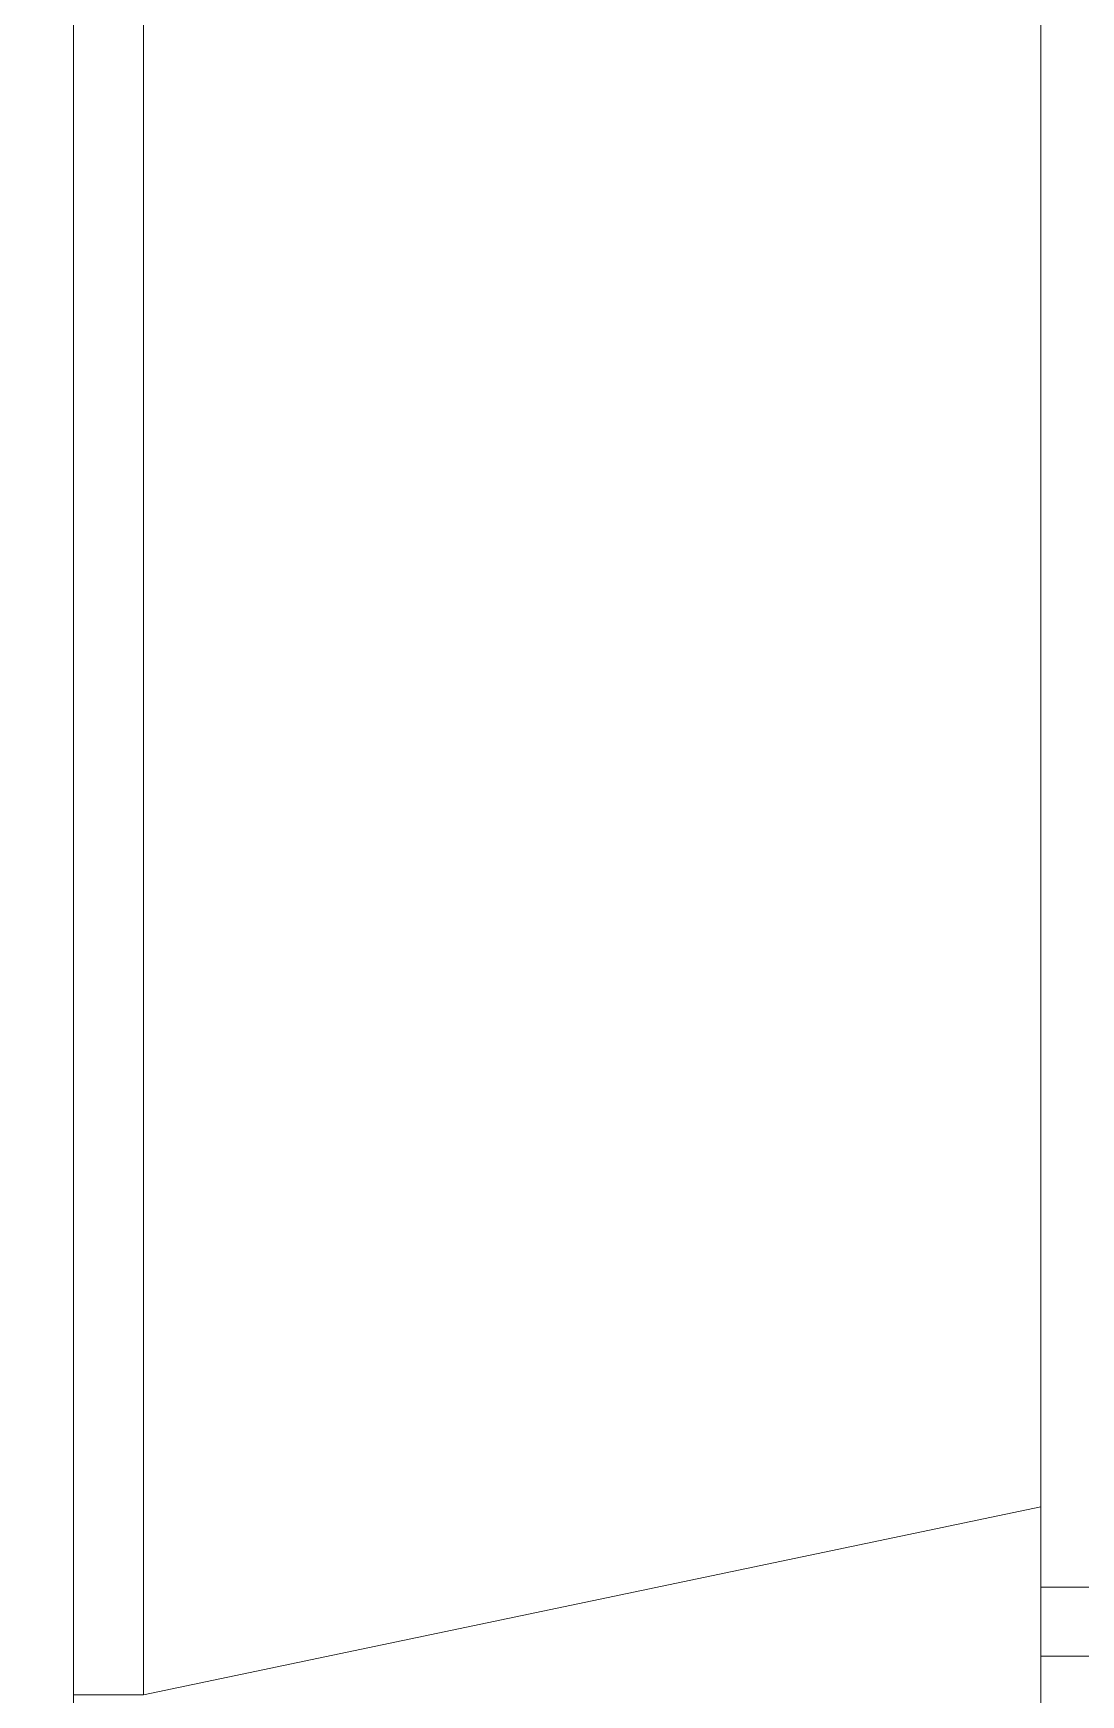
# Model space of a CAD drawing. Header units: millimetres. Extents: x 113490 to 142599, y -20467 to 115.
# Drawn here: x 127089.4 to 127128.8, y -6241.1 to -6178.7 of the extents above; entities that cross this region are included whole.
import ezdxf

# ---------------------------------------------------------------- set-up
doc = ezdxf.new("R2010")
doc.units = ezdxf.units.MM
doc.layers.add('DV1_0', color=7, linetype='Continuous')

msp = doc.modelspace()

# ---------------------------------------------------------------- linework, layer by layer
at = {"layer": 'DV1_0', "color": 7, "linetype": 'Continuous', "lineweight": 15}
for p, q in [((127127.261, -6234.066), (127127.261, -6148.673)), ((127127.261, -6242.003), (127127.261, -6234.066)), ((127130.261, -6239.68), (127127.261, -6239.68))]:
    msp.add_line(p, q, dxfattribs=at)
at = {"layer": 'DV1_0', "color": 7, "linetype": 'Continuous', "lineweight": 20}
for p, q in [((127090.881, -6241.13), (127090.881, -6159.733)), ((127093.503, -6241.13), (127093.503, -6159.733)), ((127093.503, -6241.13), (127127.261, -6234.066)), ((127130.261, -6237.08), (127127.261, -6237.08)), ((127090.881, -6241.13), (127093.503, -6241.13))]:
    msp.add_line(p, q, dxfattribs=at)
msp.add_open_spline([(127089.36, -6248.195), (127089.555, -6247.73), (127089.906, -6246.803), (127090.306, -6245.496), (127090.636, -6244.043), (127090.839, -6242.545), (127090.881, -6241.598), (127090.881, -6241.13)], degree=3, dxfattribs=at)

doc.saveas('drawing.dxf')
